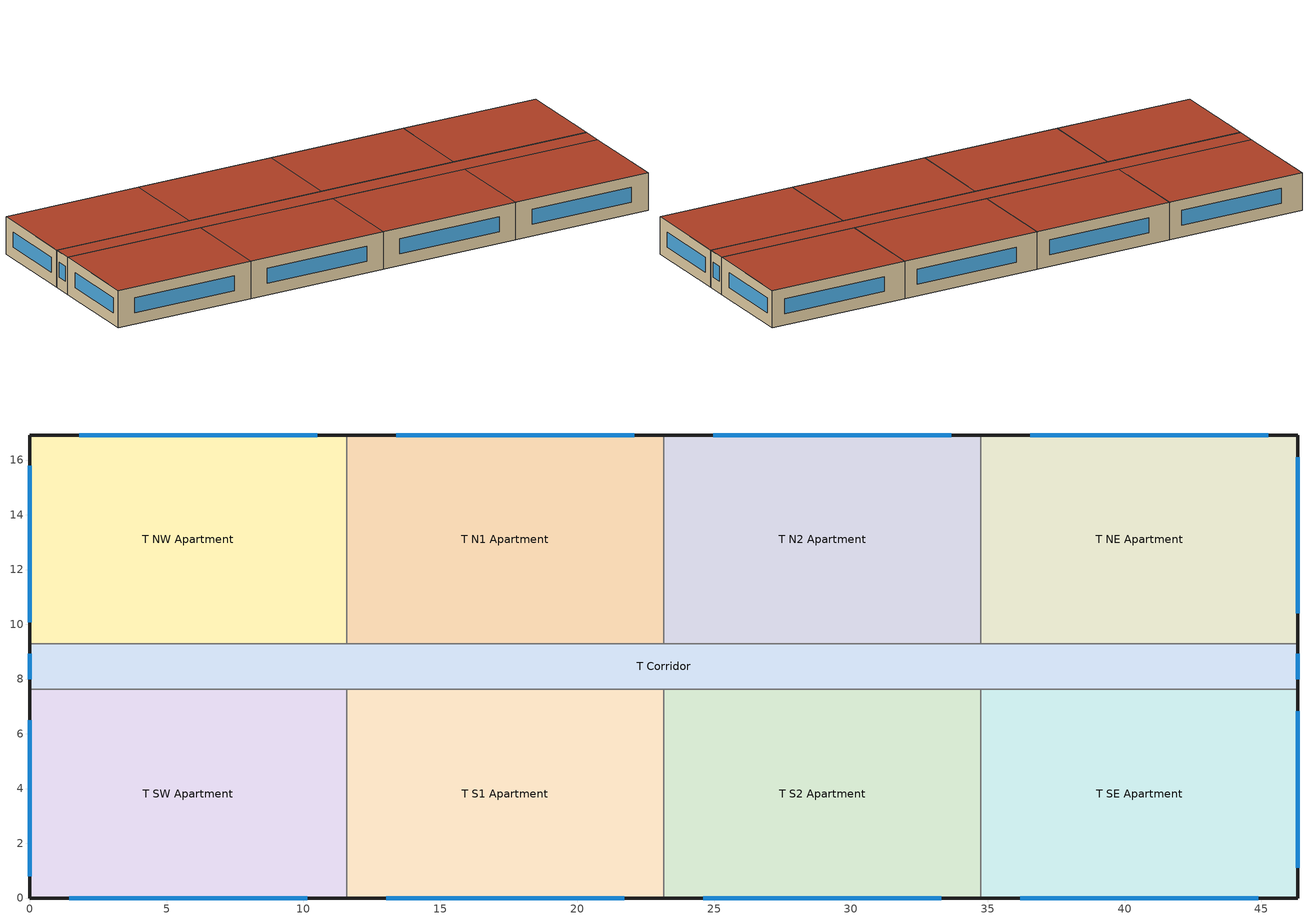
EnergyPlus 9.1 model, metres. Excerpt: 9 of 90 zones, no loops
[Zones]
T SW Apartment
 floor to F9 SW Apartment (int_slab_floor): 0,7.62 11.58,7.62 11.58,0 0,0 z27.43
 wall outside (res_ext_wall): 0,7.62 0,0 11.58,0 z27.43:30.48
 wall to T Corridor (int_wall): 11.58,7.62 0,7.62 z27.43:30.48
 wall to T S1 Apartment (int_wall): 11.58,0 11.58,7.62 z27.43:30.48
 window (Window_U_0.41_SHGC_0.38): 1.45,0 10.13,0 / 0,6.5 0,0.79 z28.38:29.6
 roof outside (res_roof): 11.58,0 11.58,7.62 0,7.62 0,0 z30.48
T NW Apartment
 floor to F9 NW Apartment (int_slab_floor): 0,16.92 11.58,16.92 11.58,9.3 0,9.3 z27.43
 wall outside (res_ext_wall): 11.58,16.92 0,16.92 0,9.3 z27.43:30.48
 wall to T Corridor (int_wall): 0,9.3 11.58,9.3 z27.43:30.48
 wall to T N1 Apartment (int_wall): 11.58,9.3 11.58,16.92 z27.43:30.48
 window (Window_U_0.41_SHGC_0.38): 0,15.8 0,10.08 / 10.5,16.92 1.81,16.92 z28.38:29.6
 roof outside (res_roof): 11.58,9.3 11.58,16.92 0,16.92 0,9.3 z30.48
T SE Apartment
 floor to F9 SE Apartment (int_slab_floor): 34.75,7.62 46.33,7.62 46.33,0 34.75,0 z27.43
 wall outside (res_ext_wall): 34.75,0 46.33,0 46.33,7.62 z27.43:30.48
 wall to T Corridor (int_wall): 46.33,7.62 34.75,7.62 z27.43:30.48
 window (Window_U_0.41_SHGC_0.38): 36.19,0 44.88,0 / 46.33,1.1 46.33,6.81 z28.38:29.6
 roof outside (res_roof): 46.33,0 46.33,7.62 34.75,7.62 34.75,0 z30.48
T NE Apartment
 floor to F9 NE Apartment (int_slab_floor): 34.75,16.92 46.33,16.92 46.33,9.3 34.75,9.3 z27.43
 wall outside (res_ext_wall): 46.33,9.3 46.33,16.92 34.75,16.92 z27.43:30.48
 wall to T Corridor (int_wall): 34.75,9.3 46.33,9.3 z27.43:30.48
 window (Window_U_0.41_SHGC_0.38): 45.25,16.92 36.56,16.92 / 46.33,10.4 46.33,16.11 z28.38:29.6
 roof outside (res_roof): 46.33,9.3 46.33,16.92 34.75,16.92 34.75,9.3 z30.48
T N1 Apartment
 floor to F9 N1 Apartment (int_slab_floor): 11.58,16.92 23.16,16.92 23.16,9.3 11.58,9.3 z27.43
 wall outside (res_ext_wall): 23.16,16.92 11.58,16.92 z27.43:30.48
 wall to T Corridor (int_wall): 11.58,9.3 23.16,9.3 z27.43:30.48
 wall to T N2 Apartment (int_wall): 23.16,9.3 23.16,16.92 z27.43:30.48
 window (Window_U_0.41_SHGC_0.38): 22.08,16.92 13.4,16.92 z28.38:29.6
 roof outside (res_roof): 23.16,9.3 23.16,16.92 11.58,16.92 11.58,9.3 z30.48
T N2 Apartment
 floor to F9 N2 Apartment (int_slab_floor): 23.16,16.92 34.75,16.92 34.75,9.3 23.16,9.3 z27.43
 wall outside (res_ext_wall): 34.75,16.92 23.16,16.92 z27.43:30.48
 wall to T Corridor (int_wall): 23.16,9.3 34.75,9.3 z27.43:30.48
 wall to T NE Apartment (int_wall): 34.75,9.3 34.75,16.92 z27.43:30.48
 window (Window_U_0.41_SHGC_0.38): 33.66,16.92 24.98,16.92 z28.38:29.6
 roof outside (res_roof): 34.75,9.3 34.75,16.92 23.16,16.92 23.16,9.3 z30.48
T S1 Apartment
 floor to F9 S1 Apartment (int_slab_floor): 11.58,7.62 23.16,7.62 23.16,0 11.58,0 z27.43
 wall outside (res_ext_wall): 11.58,0 23.16,0 z27.43:30.48
 wall to T Corridor (int_wall): 23.16,7.62 11.58,7.62 z27.43:30.48
 wall to T S2 Apartment (int_wall): 23.16,0 23.16,7.62 z27.43:30.48
 window (Window_U_0.41_SHGC_0.38): 13.03,0 21.72,0 z28.38:29.6
 roof outside (res_roof): 23.16,0 23.16,7.62 11.58,7.62 11.58,0 z30.48
T S2 Apartment
 floor to F9 S2 Apartment (int_slab_floor): 23.16,7.62 34.75,7.62 34.75,0 23.16,0 z27.43
 wall outside (res_ext_wall): 23.16,0 34.75,0 z27.43:30.48
 wall to T Corridor (int_wall): 34.75,7.62 23.16,7.62 z27.43:30.48
 wall to T SE Apartment (int_wall): 34.75,0 34.75,7.62 z27.43:30.48
 window (Window_U_0.41_SHGC_0.38): 24.61,0 33.3,0 z28.38:29.6
 roof outside (res_roof): 34.75,0 34.75,7.62 23.16,7.62 23.16,0 z30.48
T Corridor
 floor to F9 Corridor (int_slab_floor): 0,9.3 46.33,9.3 46.33,7.62 0,7.62 z27.43
 wall outside (res_ext_wall): 0,9.3 0,7.62 / 46.33,7.62 46.33,9.3 z27.43:30.48
 window (Window_U_0.41_SHGC_0.38): 0,8.91 0,8 / 46.33,8 46.33,8.91 z28.38:29.6
 roof outside (res_roof): 46.33,7.62 46.33,9.3 0,9.3 0,7.62 z30.48
[Building]
High-Rise Apartment: North Axis {deg}=0; Terrain=City; Loads Convergence Tolerance Value=0.04; Temperature Convergence Tolerance Value {deltaC}=0.2; Solar Distribution=FullInteriorAndExterior; Maximum Number of Warmup Days=25; Minimum Number of Warmup Days=6
[Site:Location]
Buffalo.Niagara.Intl.AP_NY_USA WMO=725280: Latitude {deg}=42.94; Longitude {deg}=-78.74; Time Zone {hr}=-5; Elevation {m}=215
[SizingPeriod:DesignDay] Day of Month=21; Dry-Bulb Temperature Range Modifier Type=DefaultMultipliers; Humidity Condition Type=Wetbulb; Barometric Pressure {Pa}=98769; Rain Indicator=No; Snow Indicator=No; Daylight Saving Time Indicator=No
Name | Month | Day Type | Maximum Dry-Bulb Temperature {C} | Daily Dry-Bulb Temperature Range {deltaC} | Wetbulb or DewPoint at Maximum Dry-Bulb {C} | Wind Speed {m/s} | Wind Direction {deg} | Solar Model Indicator | Sky Clearness | ASHRAE Clear Sky Optical Depth for Beam Irradiance (taub) | ASHRAE Clear Sky Optical Depth for Diffuse Irradiance (taud)
Buffalo.Niagara.Intl.AP_NY_USA Ann Htg 99.6% Condns DB | 1 | WinterDesignDay | -16.3 | 0 | -16.3 | 5.1 | 270 | ASHRAEClearSky | 0
Buffalo.Niagara.Intl.AP_NY_USA Ann Clg .4% Condns DB=>MWB | 7 | SummerDesignDay | 30.3 | 9.3 | 21.8 | 5.7 | 240 | ASHRAETau |  | 0.462 | 2.001
[Site:GroundTemperature:BuildingSurface]
20.27, 20.17, 20.19, 20.27, 20.38, 22.64, 23.1, 23.22, 23.23, 21, 20.62, 20.42
[Site:WaterMainsTemperature]
Calculation Method=CORRELATION; Annual Average Outdoor Air Temperature {C}=8.96667; Maximum Difference In Monthly Average Outdoor Air Temperatures {deltaC}=26.2
[Material]
Name | Roughness | Thickness {m} | Conductivity {W/m-K} | Density {kg/m3} | Specific Heat {J/kg-K} | Thermal Absorptance | Solar Absorptance | Visible Absorptance
Std Wood 6inch | MediumSmooth | 0.15 | 0.12 | 540 | 1210 | 0.9 | 0.7 | 0.7
F07 25mm stucco | Smooth | 0.0254 | 0.72 | 1856 | 840 | 0.9 | 0.7 | 0.7
F08 Metal surface | Smooth | 0.0008 | 45.28 | 7824 | 500
F13 Built-up roofing | Rough | 0.0095 | 0.16 | 1120 | 1460 | 0.9 | 0.7
G01 13mm gypsum board | Smooth | 0.0127 | 0.16 | 800 | 1090 | 0.9 | 0.7 | 0.5
G01 16mm gypsum board | MediumSmooth | 0.0159 | 0.16 | 800 | 1090
100mm Normalweight concrete floor | MediumRough | 0.1016 | 2.31 | 2322 | 832
[Material:NoMass] Thermal Absorptance=0.9; Solar Absorptance=0.7
Name | Roughness | Thermal Resistance {m2-K/W} | Visible Absorptance
CP02 CARPET PAD | VeryRough | 0.21648 | 0.8
Res_Roof_Insulation | MediumSmooth | 5.30668 | 0.7
Res_Exterior_Wall_Insulation | MediumSmooth | 2.81828 | 0.7
[Construction]
InteriorFurnishings: Std Wood 6inch
int_wall: G01 13mm gypsum board, G01 13mm gypsum board
int_slab_floor: 100mm Normalweight concrete floor, CP02 CARPET PAD
res_roof: F13 Built-up roofing, Res_Roof_Insulation, F08 Metal surface
res_ext_wall: F07 25mm stucco, G01 16mm gypsum board, Res_Exterior_Wall_Insulation, G01 16mm gypsum board
[CONSTRUCTION]
Window_U_0.41_SHGC_0.38: Glass_8652_LayerAvg, Gap_1_W_0_0127, Glass_102_LayerAvg
[WindowMaterial:Glazing] Optical Data Type=SpectralAverage; Infrared Transmittance at Normal Incidence=0; Front Side Infrared Hemispherical Emissivity=0.84
Name | Thickness {m} | Solar Transmittance at Normal Incidence | Front Side Solar Reflectance at Normal Incidence | Back Side Solar Reflectance at Normal Incidence | Visible Transmittance at Normal Incidence | Front Side Visible Reflectance at Normal Incidence | Back Side Visible Reflectance at Normal Incidence | Back Side Infrared Hemispherical Emissivity | Conductivity {W/m-K}
Glass_102_LayerAvg | 0.003048 | 0.833848 | 0.0747638 | 0.0748545 | 0.89926 | 0.082563 | 0.082564 | 0.84 | 1
Glass_8652_LayerAvg | 0.003059 | 0.343691 | 0.298987 | 0.462105 | 0.487937 | 0.209449 | 0.306829 | 0.39 | 0.962
[WindowMaterial:Gas]
Gap_1_W_0_0127: Gas Type=Air; Thickness {m}=0.0127
[Zone] Type=1; Multiplier=1; Ceiling Height {m}=-9999; Volume {m3}=autocalculate; Floor Area {m2}=autocalculate; Part of Total Floor Area=Yes
T SW Apartment; T NW Apartment; T SE Apartment; T NE Apartment; T N1 Apartment; T N2 Apartment; T S1 Apartment; T S2 Apartment; T Corridor
[InternalMass] Construction=InteriorFurnishings; Surface Area {m2}=88.2493
Name | Zone
T SW Apartment_InternalMass_1 | T SW Apartment
T NW Apartment_InternalMass_1 | T NW Apartment
T SE Apartment_InternalMass_1 | T SE Apartment
T NE Apartment_InternalMass_1 | T NE Apartment
T N1 Apartment_InternalMass_1 | T N1 Apartment
T N2 Apartment_InternalMass_1 | T N2 Apartment
T S1 Apartment_InternalMass_1 | T S1 Apartment
T S2 Apartment_InternalMass_1 | T S2 Apartment
[People] Number of People Schedule=OCC_APT_SCH; Number of People Calculation Method=People; Number of People=2.5; Fraction Radiant=0.3; Sensible Heat Fraction=AUTOCALCULATE; Activity Level Schedule=Activity Schedule
Name | Zone or ZoneList
T SW Apartment People | T SW Apartment
T NW Apartment People | T NW Apartment
T SE Apartment People | T SE Apartment
T NE Apartment People | T NE Apartment
T N1 Apartment People | T N1 Apartment
T N2 Apartment People | T N2 Apartment
T S1 Apartment People | T S1 Apartment
T S2 Apartment People | T S2 Apartment
[Lights] Design Level Calculation Method=Watts/Area; Return Air Fraction=0; Fraction Radiant=0.6; Fraction Visible=0.2; Fraction Replaceable=1; Return Air Fraction Calculated from Plenum Temperature=No
Name | Zone or ZoneList | Schedule | Watts per Zone Floor Area {W/m2}
T SW Apartment_Lights_hardwired | T SW Apartment | LTG_APT_SCH | 6.45835
T NW Apartment_Lights_hardwired | T NW Apartment | LTG_APT_SCH | 6.45835
T SE Apartment_Lights_hardwired | T SE Apartment | LTG_APT_SCH | 6.45835
T NE Apartment_Lights_hardwired | T NE Apartment | LTG_APT_SCH | 6.45835
T N1 Apartment_Lights_hardwired | T N1 Apartment | LTG_APT_SCH | 6.45835
T N2 Apartment_Lights_hardwired | T N2 Apartment | LTG_APT_SCH | 6.45835
T S1 Apartment_Lights_hardwired | T S1 Apartment | LTG_APT_SCH | 6.45835
T S2 Apartment_Lights_hardwired | T S2 Apartment | LTG_APT_SCH | 6.45835
T Corridor_Lights_hardwired | T Corridor | LTG_COR_SCH | 8.52502
T SW Apartment_Lights_plugin | T SW Apartment | LTG_APT_SCH | 2.90626
T NW Apartment_Lights_plugin | T NW Apartment | LTG_APT_SCH | 2.90626
T SE Apartment_Lights_plugin | T SE Apartment | LTG_APT_SCH | 2.90626
T NE Apartment_Lights_plugin | T NE Apartment | LTG_APT_SCH | 2.90626
T N1 Apartment_Lights_plugin | T N1 Apartment | LTG_APT_SCH | 2.90626
T N2 Apartment_Lights_plugin | T N2 Apartment | LTG_APT_SCH | 2.90626
T S1 Apartment_Lights_plugin | T S1 Apartment | LTG_APT_SCH | 2.90626
T S2 Apartment_Lights_plugin | T S2 Apartment | LTG_APT_SCH | 2.90626
[ElectricEquipment] Fraction Latent=0
Name | Zone or ZoneList | Schedule | Design Level Calculation Method | Watts per Zone Floor Area {W/m2} | Fraction Radiant | Fraction Lost | Design Level {W}
T SW Apartment_Plug_TSW_Equip | T SW Apartment | EQP_APT_SCH | Watts/Area | 6.67 | 0.5 | 0
T NW Apartment_Plug_TNW_Equip | T NW Apartment | EQP_APT_SCH | Watts/Area | 6.67 | 0.5 | 0
T SE Apartment_Plug_TSE_Equip | T SE Apartment | EQP_APT_SCH | Watts/Area | 6.67 | 0.5 | 0
T NE Apartment_Plug_TNE_Equip | T NE Apartment | EQP_APT_SCH | Watts/Area | 6.67 | 0.5 | 0
T N1 Apartment_Plug_TN1_Equip | T N1 Apartment | EQP_APT_SCH | Watts/Area | 6.67 | 0.5 | 0
T N2 Apartment_Plug_TN2_Equip | T N2 Apartment | EQP_APT_SCH | Watts/Area | 6.67 | 0.5 | 0
T S1 Apartment_Plug_TS1_Equip | T S1 Apartment | EQP_APT_SCH | Watts/Area | 6.67 | 0.5 | 0
T S2 Apartment_Plug_TS2_Equip | T S2 Apartment | EQP_APT_SCH | Watts/Area | 6.67 | 0.5 | 0
T Corridor_Elevators_Equip | T Corridor | BLDG_ELEVATORS | EquipmentLevel |  | 0 | 0.95 | 20370
Elevators_Lights_Fan | T Corridor | ELEV_LIGHT_FAN_SCH_ADD_DF | EquipmentLevel |  | 0 | 0.95 | 63
[ZoneInfiltration:DesignFlowRate] Schedule=INF_APT_SCH; Design Flow Rate Calculation Method=Flow/ExteriorArea; Constant Term Coefficient=0; Temperature Term Coefficient=0; Velocity Term Coefficient=0.224; Velocity Squared Term Coefficient=0
Name | Zone or ZoneList | Flow per Exterior Surface Area {m3/s-m2}
T SW Apartment_Infiltration | T SW Apartment | 0.000226844
T NW Apartment_Infiltration | T NW Apartment | 0.000226844
T SE Apartment_Infiltration | T SE Apartment | 0.000226844
T NE Apartment_Infiltration | T NE Apartment | 0.000226844
T N1 Apartment_Infiltration | T N1 Apartment | 0.000162552
T N2 Apartment_Infiltration | T N2 Apartment | 0.000162552
T S1 Apartment_Infiltration | T S1 Apartment | 0.000162552
T S2 Apartment_Infiltration | T S2 Apartment | 0.000162552
T Corridor_Infiltration | T Corridor | 6.617e-05
[Exterior:Lights]
Facade Lighting: Schedule=Exterior_Lgt_ALWAYS_ON; Design Level {W}=7504.3; Control Option=AstronomicalClock
[ZoneVentilation:WindandStackOpenArea] Opening Area {m2}=0.1181; Opening Area Fraction Schedule=Sliding_Doors_Ventilation_Availability_SCH; Opening Effectiveness=autocalculate; Height Difference {m}=15.2393; Discharge Coefficient for Opening=autocalculate; Minimum Indoor Temperature {C}=18.89; Maximum Indoor Temperature {C}=25.56; Delta Temperature {deltaC}=-100; Minimum Outdoor Temperature {C}=15.56; Maximum Outdoor Temperature {C}=26.67; Maximum Wind Speed {m/s}=40
Name | Zone | Effective Angle {deg}
T SW Apartment Sliding Door Ventilation | T SW Apartment | 180
T NW Apartment Sliding Door Ventilation | T NW Apartment | 0
T SE Apartment Sliding Door Ventilation | T SE Apartment | 180
T NE Apartment Sliding Door Ventilation | T NE Apartment | 0
T N1 Apartment Sliding Door Ventilation | T N1 Apartment | 0
T N2 Apartment Sliding Door Ventilation | T N2 Apartment | 0
T S1 Apartment Sliding Door Ventilation | T S1 Apartment | 180
T S2 Apartment Sliding Door Ventilation | T S2 Apartment | 180
[Schedule:Compact]
OCC_APT_SCH: Through: 12/31, For: AllDays, Until: 7:00, 1, Until: 8:00, 0.85, Until: 9:00, 0.39, Until: 16:00, 0.25, Until: 17:00, 0.3, Until: 18:00, 0.52, Until: 21:00, 0.87, Until: 24:00, 1
LTG_APT_SCH: Through: 12/31, For: AllDays, Until: 4:00, 0.011316, Until: 5:00, 0.0339481, Until: 6:00, 0.0735542, Until: 7:00, 0.0792122, Until: 8:00, 0.0735542, Until: 9:00, 0.0339481, Until: 15:00, 0.0226321, Until: 16:00, 0.0396061, Until: 17:00, 0.0792122, Until: 18:00, 0.11316, Until: 19:00, 0.152766, Until: 21:00, 0.181056, Until: 22:00, 0.124476, Until: 23:00, 0.0678962, Until: 24:00, 0.0282901
LTG_COR_SCH: Through: 12/31, For: AllDays, Until: 24:00, 0.576875
EQP_APT_SCH: Through: 12/31, For: AllDays, Until: 1:00, 0.45, Until: 2:00, 0.41, Until: 3:00, 0.39, Until: 5:00, 0.38, Until: 6:00, 0.43, Until: 7:00, 0.54, Until: 8:00, 0.65, Until: 9:00, 0.66, Until: 10:00, 0.67, Until: 11:00, 0.69, Until: 12:00, 0.7, Until: 13:00, 0.69, Until: 14:00, 0.66, Until: 15:00, 0.65, Until: 16:00, 0.68, Until: 17:00, 0.8, Until: 19:00, 1, Until: 20:00, 0.93, Until: 21:00, 0.89, Until: 22:00, 0.85, Until: 23:00, 0.71, Until: 24:00, 0.58
INF_APT_SCH; Exterior_Lgt_ALWAYS_ON: Through: 12/31, For: AllDays, Until: 24:00, 1
Activity Schedule: Through: 12/31, For: AllDays, Until: 24:00, 95
BLDG_ELEVATORS; ELEV_LIGHT_FAN_SCH_ADD_DF: Through: 12/31, For: WinterDesignDay, Until: 24:00, 0.05, For: SummerDesignDay, Until: 24:00, 0.5, For: Allotherdays, Until: 04:00, 0.05, Until: 05:00, 0.1, Until: 06:00, 0.2, Until: 07:00, 0.4, Until: 09:00, 0.5, Until: 10:00, 0.35, Until: 16:00, 0.15, Until: 17:00, 0.35, Until: 19:00, 0.5, Until: 21:00, 0.4, Until: 22:00, 0.3, Until: 23:00, 0.2, Until: 24:00, 0.1
Sliding_Doors_Ventilation_Availability_SCH: Through: 12/31, For: WinterDesignDay SummerDesignDay, Until: 24:00, 0, For: Allotherdays, Until: 6:00, 0, Until: 22:00, 1, Until: 24:00, 0
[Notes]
The 90.1 Prototype Building Models were developed by Pacific Northwest National Laboratory (PNNL),
under contract with the U.S. Department of Energy (DOE).  These building models were derived from
DOE’s Commercial Reference Building Models with modifications based on input from the ASHRAE Standard 90.1 committee,
the Advanced Energy Design Guide series, and building industry experts.
The prototypes models were developed to quantify energy saving impacts from
newly published editions of ASHRAE Standard 90.1.  The basic building descriptions can be found in the Scorecards
posted at this website.  Detailed descriptions of the prototype model development and addenda modeling
strategies can be found in the following  reports:
"Achieving 30% Goal: Energy and Cost Saving Analysis of ASHRAE/IES Standard 90.1-2010."
"Enhancements to ASHRAE Standard 90.1 Prototype Building Models"
"Energy Savings Analysis: ANSI/ASHRAE/IES Standard 90.1-2016"
"ANSI/ASHRAE/IES Standard 90.1-2013 Determination of Energy Savings: Quantitative Analysis"
WeatherFile:  USA_NY_Buffalo.Niagara.Intl.AP.725280_TMY3.epw
GPARM parameters as input:
Case = DOE.determination2016_ApartmentHighRise_STD2016_Chicago
weatherfile = USA_NY_Buffalo.Niagara.Intl.AP.725280_TMY3.epw
slab_gtp = Zone5A_res_R20_2ftV_ApartmentHighRise_Buffalo_STD2016.gtp
avg_oa_tempt_ip = 48.14
maxdiff_oa_tempt_ip = 47.16
ext_wall_type = SteelFramedWall
res_ext_wall_ufactor = 0.312304465
roof_type = MetalDeckRoof
res_roof_ufactor = 0.181704416
roof_emissivity = 0.9
roof_solar_absorp = 0.7
res_window = Window_U_0.41_SHGC_0.38
economizer = NoEconomizer
avg_oa_tempt = 8.966666667
maxdiff_oa_tempt = 26.2
door_infil = 1.008078792
frac_ofpk = 0.131
exterior_light_watts = 7504.3
LPD_apartment_hardwired = 6.45834625
LPD_apartment_plugin = 2.9062557
LPD_office = 10.0104363
LPD_corridor = 8.52501672
economizer_lockout = NoLockout
wlhp_pump_head = 179045.1073
BLDG_ELEVATORS_LIGHTS_FAN_SCH = ELEV_LIGHT_FAN_SCH_ADD_DF
BLDG_ELEVATORS_LIGHTS_FAN_POWER = 63
EQP_OFF_SCH = EQP_OFF_SCH_ADV
pv_surface_area = 0
STD189_overhang = no
ext_lgt_sch = Exterior_Lgt_ALWAYS_ON
AirLoop_Office_DXAC_HeatPump_ERV = No
LTG_SCH_SET = LTG_SET_STD2013
transformer_size = 75000
transformer_eff = 0.986
AirLoop_Office_DXAC_HeatPump_ERV_power = 77.3391895
HTGSETP_OFF_SCH = HTGSETP_OFF_SCH_Yes_Optimum
CLGSETP_OFF_SCH = CLGSETP_OFF_SCH_Yes_Optimum
pipe_heat_loss = 8167.94
skip_EMSprogram = yes
BoilerAM = Yes
OA_BASED_OPTIMUM_START_EMS = yes
Wfile_TMY3 = USA_NY_Buffalo.Niagara.Intl.AP.725280_TMY3.epw
vent_setback_flag = 1
receptacle_ctrl_occ_reduction_frac = 0.92575
receptacle_ctrl_unocc_reduction_frac = 0.6625
SHW_Pump_Head = 29891
CodeName = ASHRAE90.1_STD2016
CZ_City_Old = Chicago
AddendumCA_2016 = TwoSpeed
AirLoop_G_SW_ERV = Yes
AirLoop_G_NW_ERV = Yes
AirLoop_G_NE_ERV = Yes
AirLoop_G_N1_ERV = Yes
AirLoop_G_N2_ERV = Yes
AirLoop_G_S1_ERV = Yes
AirLoop_G_S2_ERV = Yes
